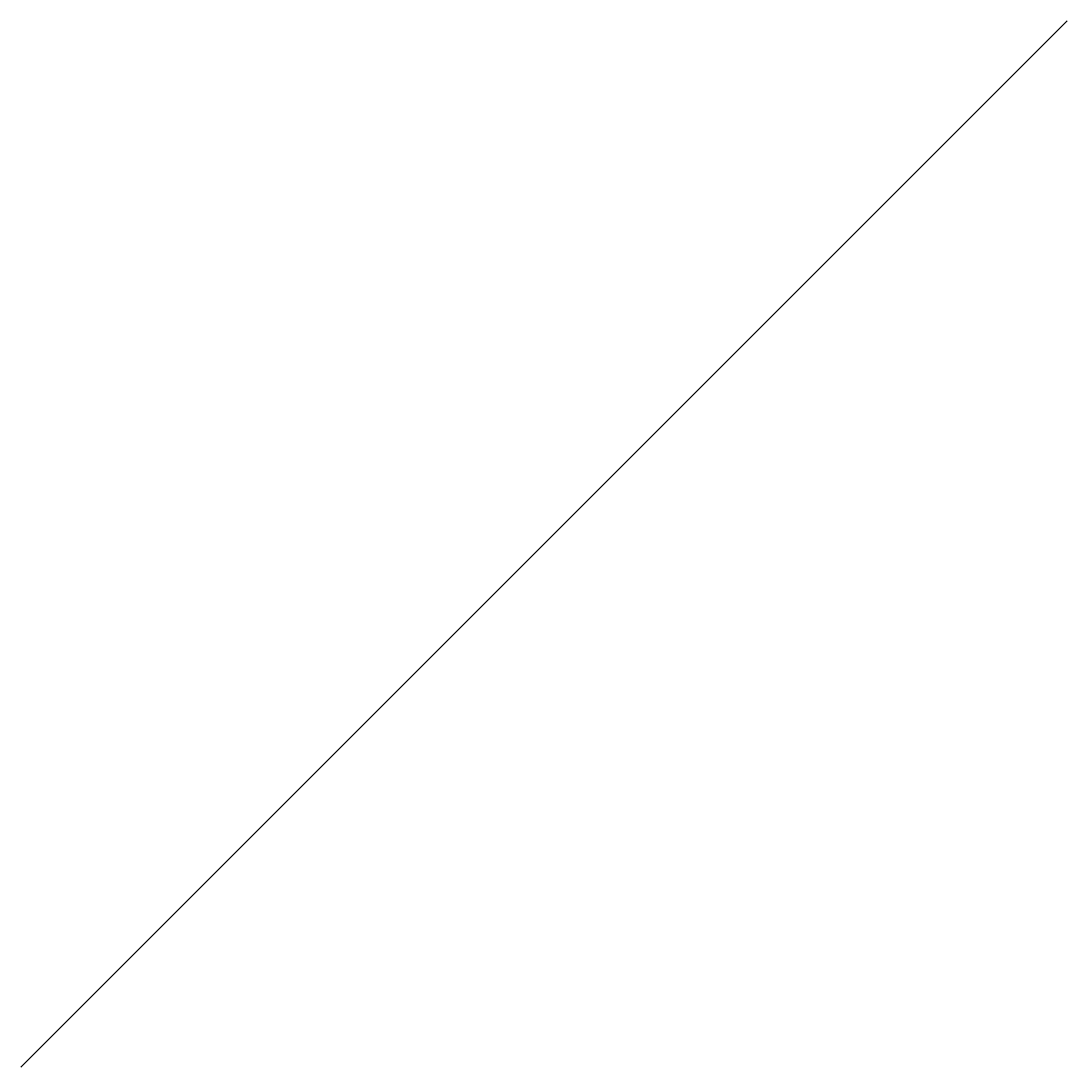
# Model space of a CAD drawing. Extents: x 500000 to 500010, y 7000000 to 7000010.
import ezdxf

# ---------------------------------------------------------------- set-up
doc = ezdxf.new("R2010")
doc.units = 0

msp = doc.modelspace()

# ---------------------------------------------------------------- linework, layer by layer
at = {"color": 5}
msp.add_line((500000, 7000000), (500010, 7000010), dxfattribs=at)

doc.saveas('drawing.dxf')
